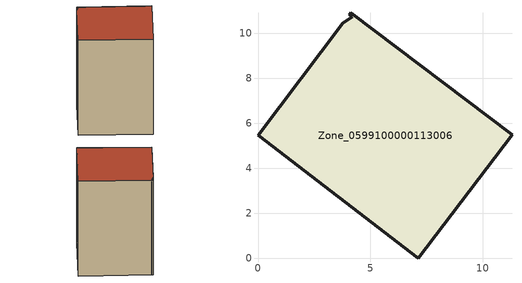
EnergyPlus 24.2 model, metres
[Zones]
Zone_0599100000113006
 floor ground (C_G): 4.12,10.93 11.3,5.5 7.12,0 0,5.47 3.77,10.46 4.18,10.74 4.06,10.84 z0
 wall outside (C_F): 11.3,5.5 4.12,10.93 4.06,10.84 4.18,10.74 3.77,10.46 0,5.47 7.12,0 11.3,5.5 z0:13.94
 roof outside (C_R): 4.18,10.74 3.77,10.46 0,5.47 7.12,0 11.3,5.5 4.12,10.93 4.06,10.84 z13.94
[BUILDING]
Pand.0599100000113006: North Axis=0; Terrain=City; Loads Convergence Tolerance Value=0.04; Temperature Convergence Tolerance Value=0.4; Solar Distribution=FullExterior; Maximum Number of Warmup Days=25; Minimum Number of Warmup Days=1
[Site:Location]
Rotterdam.The.Hague.AP_ZH_NLD Design_Conditions: Latitude=51.96; Longitude=4.45; Time Zone=1; Elevation=-4.5
[SITE:GROUNDTEMPERATURE:BUILDINGSURFACE]
18, 18, 18, 18, 18, 18, 18, 18, 18, 18, 18, 18
[MATERIAL] Thermal Absorptance=0.9; Solar Absorptance=0.7; Visible Absorptance=0.7
Name | Roughness | Thickness | Conductivity | Density | Specific Heat
G.TI.1946 | MediumSmooth | 0.15 | 1 | 540 | 1210
F.TI.1946 | Rough | 0.3 | 0.857143 | 1920 | 840
R.TI.1946 | MediumRough | 0.2 | 0.1 | 1500 | 1000
[CONSTRUCTION]
C_G: G.TI.1946
C_F: F.TI.1946
C_R: R.TI.1946
[ZONE]
Zone_0599100000113006: Type=1; Multiplier=1; Ceiling Height=Autocalculate; Volume=Autocalculate; Floor Area=autocalculate; Part of Total Floor Area=Yes
[ZONEINFILTRATION:DESIGNFLOWRATE]
Infil_Zone_0599100000113006: Zone or ZoneList or Space or SpaceList=Zone_0599100000113006; Schedule=AlwaysOn; Design Flow Rate Calculation Method=Flow/Area; Flow Rate per Floor Area=0.003; Constant Term Coefficient=1; Temperature Term Coefficient=0; Velocity Term Coefficient=0; Velocity Squared Term Coefficient=0
[HVACTEMPLATE:ZONE:IDEALLOADSAIRSYSTEM]
Zone_0599100000113006: Maximum Heating Supply Air Temperature=50; Minimum Cooling Supply Air Temperature=13; Maximum Heating Supply Air Humidity Ratio=0.0156; Minimum Cooling Supply Air Humidity Ratio=0.0077; Heating Limit=NoLimit; Cooling Limit=NoLimit; Dehumidification Control Type=ConstantSensibleHeatRatio; Cooling Sensible Heat Ratio=0.7; Dehumidification Setpoint=60; Humidification Control Type=None; Humidification Setpoint=30; Outdoor Air Method=None; Outdoor Air Flow Rate per Person=0.00944; Outdoor Air Flow Rate per Zone Floor Area=0; Outdoor Air Flow Rate per Zone=0; Demand Controlled Ventilation Type=None; Outdoor Air Economizer Type=NoEconomizer; Heat Recovery Type=None; Sensible Heat Recovery Effectiveness=0.7; Latent Heat Recovery Effectiveness=0.65
[ZONECONTROL:THERMOSTAT]
ThermostatControl_Zone_0599100000113006: Zone or ZoneList=Zone_0599100000113006; Control Type Schedule=DualSetpointControlType; Control 1=Thermostat_Zone_0599100000113006; Temperature Difference Between Cutout And Setpoint=0
[THERMOSTATSETPOINT:DUALSETPOINT]
Thermostat_Zone_0599100000113006: Heating Setpoint Temperature Schedule=HeatingSetpoint_Zone_0599100000113006; Cooling Setpoint Temperature Schedule=CoolingSetpoint_Zone_0599100000113006
[SCHEDULE:COMPACT]
HeatingSetpoint_Zone_0599100000113006: Through: 12/31, For: AllDays, Until: 24:00, 21
CoolingSetpoint_Zone_0599100000113006: Through: 12/31, For: AllDays, Until: 24:00, 24
DualSetpointControlType: Through: 12/31, For: AllDays, Until: 24:00, 4
AlwaysOn: Through: 12/31, For: AllDays, Until: 24:00, 1
